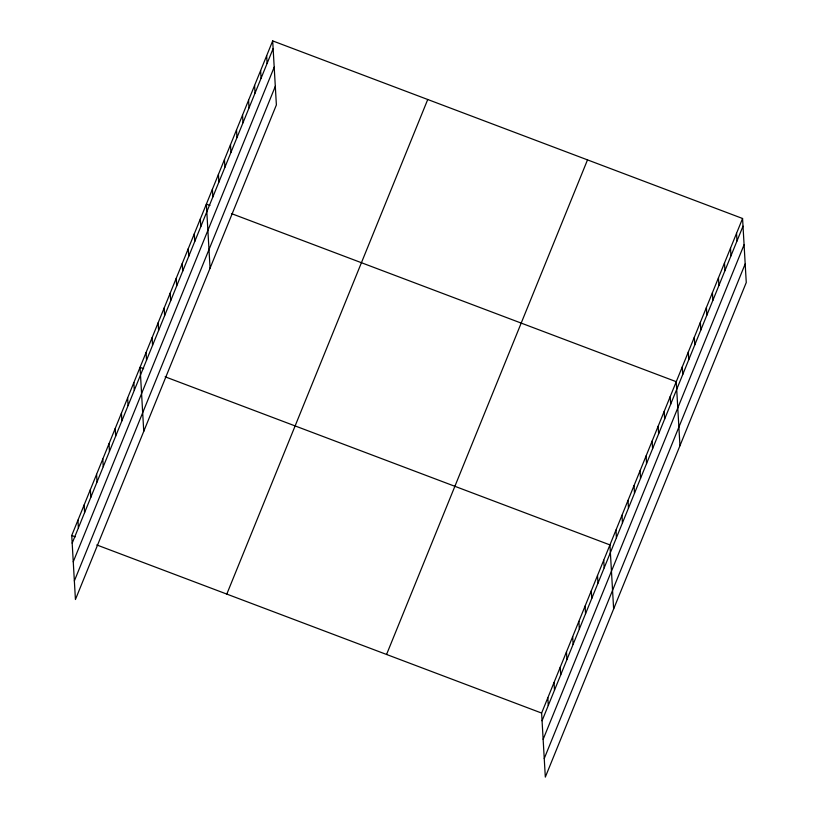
<?xml version="1.0" encoding="UTF-8"?>
<svg xmlns="http://www.w3.org/2000/svg" width="818" height="818" viewBox="0 0 818 818"><rect width="100%" height="100%" fill="white"/><g stroke="black" fill="none" stroke-linecap="round" stroke-linejoin="round"><path stroke-width="1.23" d="M272.68 40.9L276.382 104.929L75.43 599.512L71.739 535.483L272.68 40.9L742.57 218.488L746.261 282.517L545.32 777.1L541.618 713.071L742.57 218.488M72.178 543.172L273.13 48.589M73.252 561.761L274.204 67.178M74.356 580.923L275.308 86.34M226.801 594.093L427.742 99.499M386.556 654.472L587.508 159.878M542.068 720.76L743.01 226.167M543.142 739.349L744.083 244.766M544.246 758.511L745.188 263.917M209.95 205.461L206.371 204.111L210.062 268.14M231.422 213.58L676.261 381.699L679.952 445.728M143.641 368.683L140.062 367.323L143.753 431.352M165.113 376.791L609.942 544.911L613.633 608.94M71.739 535.483L75.317 536.843M96.79 544.952L541.618 713.071M736.537 233.324L736.987 241.003M730.515 248.161L730.955 255.85M724.482 262.997L724.932 270.686M718.46 277.834L718.899 285.523M712.427 292.67L712.867 300.359M706.394 307.507L706.844 315.196M700.372 322.353L700.811 330.032M694.339 337.19L694.789 344.869M688.316 352.026L688.756 359.705M682.284 366.863L682.733 374.542M670.228 396.536L670.668 404.225M664.196 411.372L664.645 419.061M658.173 426.209L658.613 433.898M652.14 441.045L652.59 448.734M646.118 455.892L646.557 463.571M640.085 470.728L640.525 478.407M634.062 485.565L634.502 493.244M628.03 500.401L628.469 508.08M621.997 515.238L622.447 522.927M615.974 530.074L616.414 537.763M603.735 560.197L604.175 567.886M597.518 575.483L597.968 583.173M591.312 590.77L591.751 598.459M585.105 606.056L585.545 613.745M578.888 621.353L579.328 629.032M572.682 636.639L573.121 644.318M566.465 651.926L566.915 659.605M560.258 667.212L560.698 674.891M554.042 682.498L554.492 690.177M547.835 697.785L548.275 705.474M266.658 55.736L267.097 63.426M260.625 70.573L261.075 78.262M254.602 85.409L255.042 93.099M248.57 100.246L249.02 107.935M242.547 115.093L242.987 122.772M236.514 129.929L236.954 137.608M230.482 144.766L230.932 152.445M224.459 159.602L224.899 167.281M218.426 174.438L218.876 182.128M212.404 189.275L212.844 196.964M200.349 218.948L200.788 226.637M194.316 233.784L194.756 241.474M188.283 248.631L188.733 256.31M182.261 263.468L182.7 271.147M176.228 278.304L176.678 285.983M170.205 293.141L170.645 300.82M164.173 307.977L164.623 315.666M158.15 322.813L158.59 330.503M152.117 337.65L152.557 345.339M146.085 352.486L146.534 360.176M133.845 382.609L134.295 390.298M127.639 397.906L128.078 405.585M121.432 413.192L121.872 420.871M115.215 428.479L115.655 436.158M109.009 443.765L109.448 451.444M102.792 459.051L103.242 466.73M96.585 474.338L97.025 482.027M90.369 489.624L90.818 497.313M84.162 504.911L84.602 512.6M77.945 520.197L78.395 527.886"/></g></svg>
